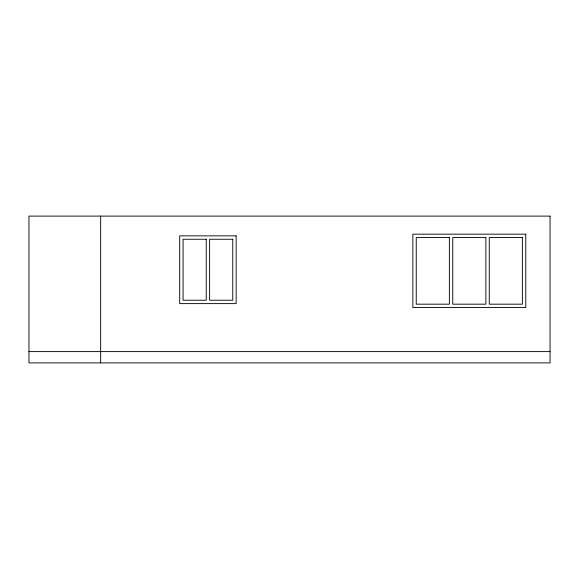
<?xml version="1.0" encoding="UTF-8"?>
<svg xmlns="http://www.w3.org/2000/svg" width="579" height="579" viewBox="0 0 579 579"><rect width="100%" height="100%" fill="white"/><g stroke="black" fill="none" stroke-linecap="round" stroke-linejoin="round"><path stroke-width="0.87" d="M28.95 351.605L550.05 351.605M100.652 216.105L100.652 362.895M550.05 216.105L28.95 216.105L28.95 362.895L550.05 362.895L550.05 216.105M525.775 234.169L412.856 234.169L412.856 307.565L525.775 307.565L525.775 234.169M236.145 235.863L179.693 235.863L179.693 303.613L236.145 303.613L236.145 235.863M449.369 237.556L416.243 237.556L416.243 304.178L449.369 304.178L449.369 237.556M485.875 237.556L452.756 237.556L452.756 304.178L485.875 304.178L485.875 237.556M522.388 237.556L489.262 237.556L489.262 304.178L522.388 304.178L522.388 237.556M206.225 239.25L183.08 239.25L183.08 300.226L206.225 300.226L206.225 239.25M232.758 239.25L209.612 239.25L209.612 300.226L232.758 300.226L232.758 239.25"/></g></svg>
